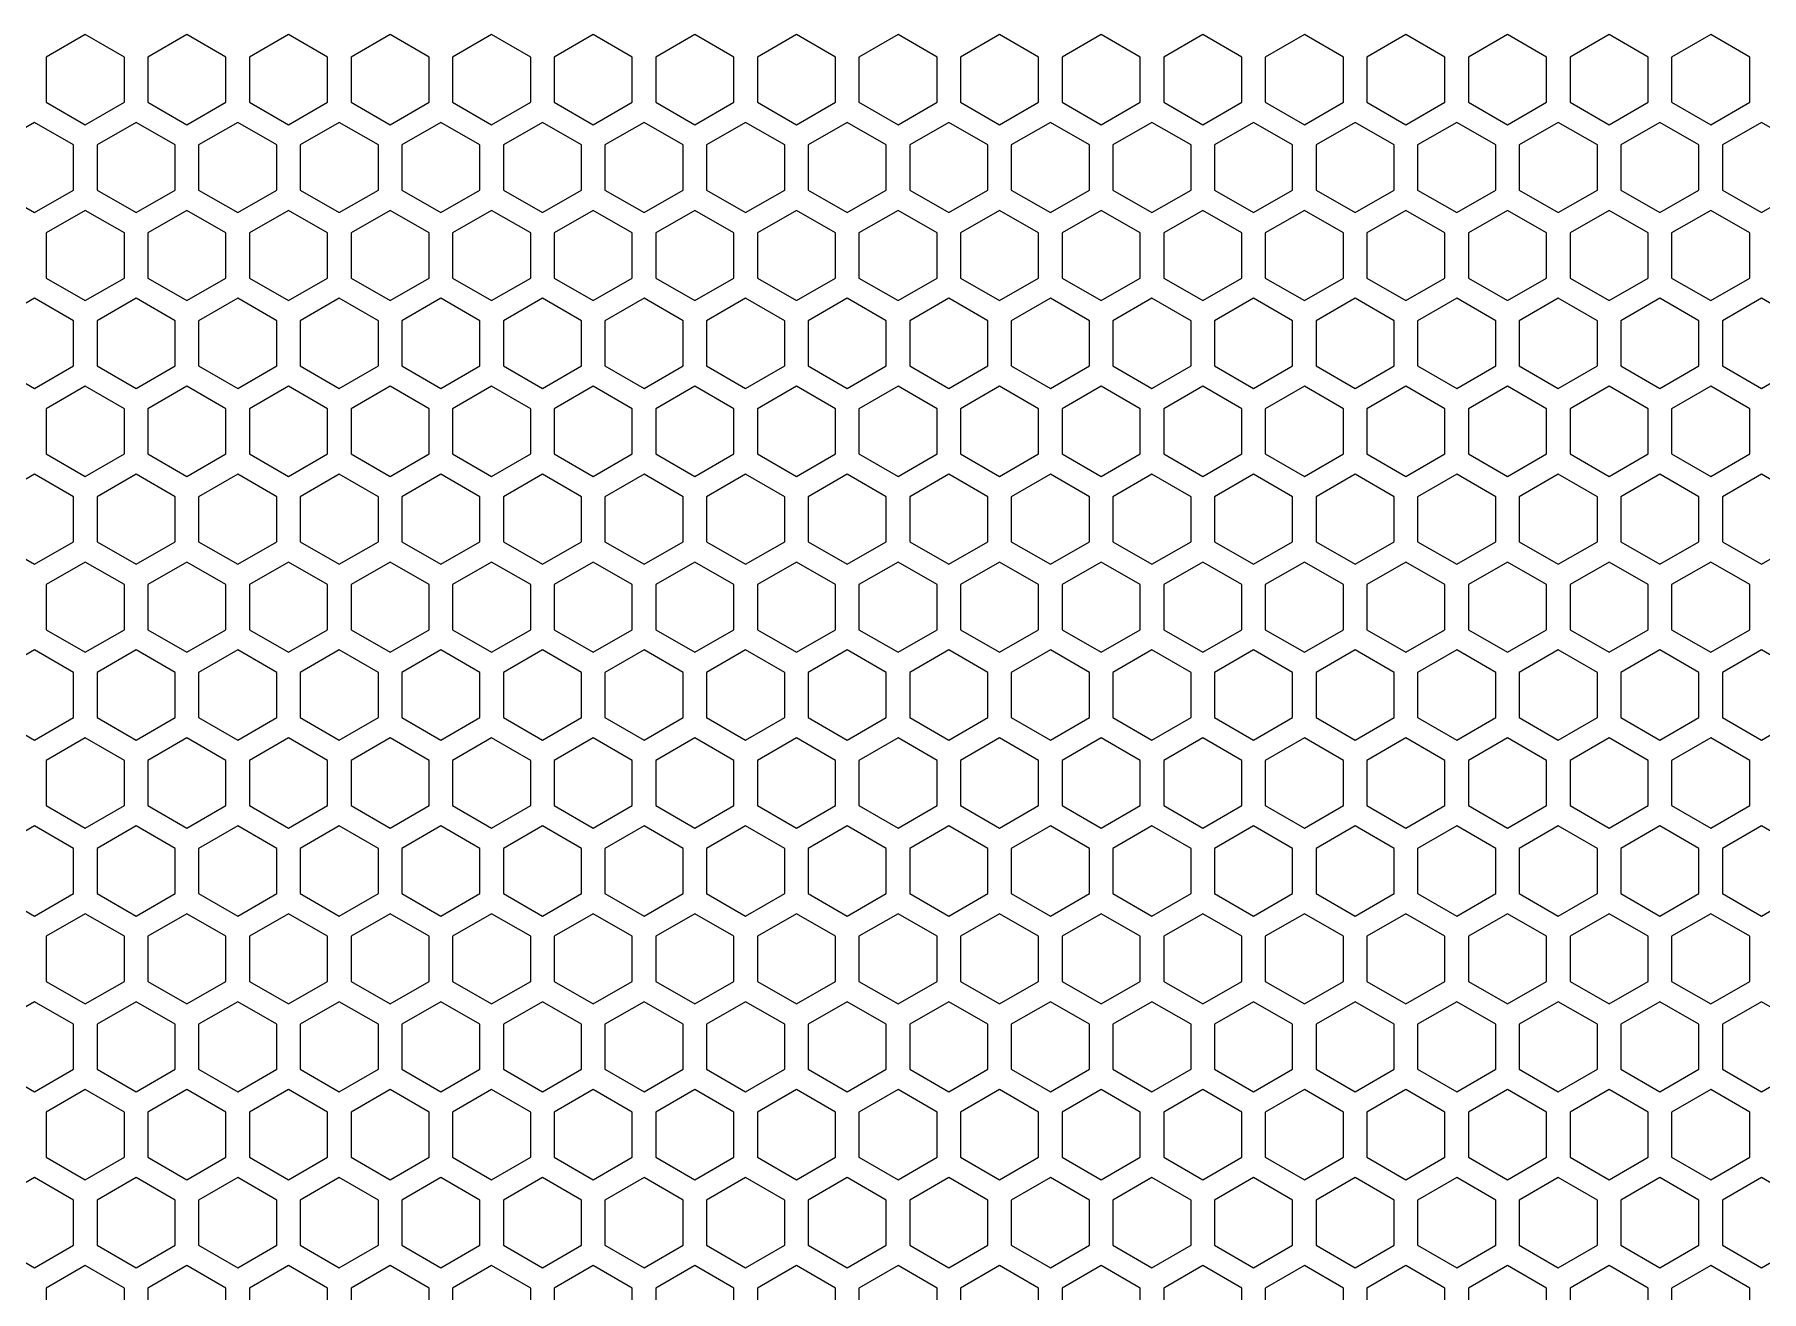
# Model space of a CAD drawing. Header units: millimetres. Extents: x 0 to 430, y 0 to 500.
# Drawn here: x 104.5 to 215, y 245.6 to 326.1 of the extents above; entities that cross this region are included whole.
import ezdxf

# ---------------------------------------------------------------- set-up
doc = ezdxf.new("R2010")
doc.units = ezdxf.units.MM
doc.layers.add('CUT', color=1, linetype='CONTINUOUS')

msp = doc.modelspace()

# ---------------------------------------------------------------- linework, layer by layer
at = {"layer": 'CUT'}
for points in [[(110.25, 324.6225), (107.75, 326.0659), (105.25, 324.6225), (105.25, 321.7358), (107.75, 320.2924), (110.25, 321.7358)], [(116.75, 324.6225), (114.25, 326.0659), (111.75, 324.6225), (111.75, 321.7358), (114.25, 320.2924), (116.75, 321.7358)], [(123.25, 324.6225), (120.75, 326.0659), (118.25, 324.6225), (118.25, 321.7358), (120.75, 320.2924), (123.25, 321.7358)], [(129.75, 324.6225), (127.25, 326.0659), (124.75, 324.6225), (124.75, 321.7358), (127.25, 320.2924), (129.75, 321.7358)], [(136.25, 324.6225), (133.75, 326.0659), (131.25, 324.6225), (131.25, 321.7358), (133.75, 320.2924), (136.25, 321.7358)], [(142.75, 324.6225), (140.25, 326.0659), (137.75, 324.6225), (137.75, 321.7358), (140.25, 320.2924), (142.75, 321.7358)], [(149.25, 324.6225), (146.75, 326.0659), (144.25, 324.6225), (144.25, 321.7358), (146.75, 320.2924), (149.25, 321.7358)], [(155.75, 324.6225), (153.25, 326.0659), (150.75, 324.6225), (150.75, 321.7358), (153.25, 320.2924), (155.75, 321.7358)], [(162.25, 324.6225), (159.75, 326.0659), (157.25, 324.6225), (157.25, 321.7358), (159.75, 320.2924), (162.25, 321.7358)], [(168.75, 324.6225), (166.25, 326.0659), (163.75, 324.6225), (163.75, 321.7358), (166.25, 320.2924), (168.75, 321.7358)], [(175.25, 324.6225), (172.75, 326.0659), (170.25, 324.6225), (170.25, 321.7358), (172.75, 320.2924), (175.25, 321.7358)], [(181.75, 324.6225), (179.25, 326.0659), (176.75, 324.6225), (176.75, 321.7358), (179.25, 320.2924), (181.75, 321.7358)], [(188.25, 324.6225), (185.75, 326.0659), (183.25, 324.6225), (183.25, 321.7358), (185.75, 320.2924), (188.25, 321.7358)], [(194.75, 324.6225), (192.25, 326.0659), (189.75, 324.6225), (189.75, 321.7358), (192.25, 320.2924), (194.75, 321.7358)], [(201.25, 324.6225), (198.75, 326.0659), (196.25, 324.6225), (196.25, 321.7358), (198.75, 320.2924), (201.25, 321.7358)], [(207.75, 324.6225), (205.25, 326.0659), (202.75, 324.6225), (202.75, 321.7358), (205.25, 320.2924), (207.75, 321.7358)], [(214.25, 324.6225), (211.75, 326.0659), (209.25, 324.6225), (209.25, 321.7358), (211.75, 320.2924), (214.25, 321.7358)], [(107, 318.9934), (104.5, 320.4367), (102, 318.9934), (102, 316.1066), (104.5, 314.6632), (107, 316.1066)], [(113.5, 318.9934), (111, 320.4367), (108.5, 318.9934), (108.5, 316.1066), (111, 314.6632), (113.5, 316.1066)], [(120, 318.9934), (117.5, 320.4367), (115, 318.9934), (115, 316.1066), (117.5, 314.6632), (120, 316.1066)], [(126.5, 318.9934), (124, 320.4367), (121.5, 318.9934), (121.5, 316.1066), (124, 314.6632), (126.5, 316.1066)], [(133, 318.9934), (130.5, 320.4367), (128, 318.9934), (128, 316.1066), (130.5, 314.6632), (133, 316.1066)], [(139.5, 318.9934), (137, 320.4367), (134.5, 318.9934), (134.5, 316.1066), (137, 314.6632), (139.5, 316.1066)], [(146, 318.9934), (143.5, 320.4367), (141, 318.9934), (141, 316.1066), (143.5, 314.6632), (146, 316.1066)], [(152.5, 318.9934), (150, 320.4367), (147.5, 318.9934), (147.5, 316.1066), (150, 314.6632), (152.5, 316.1066)], [(159, 318.9934), (156.5, 320.4367), (154, 318.9934), (154, 316.1066), (156.5, 314.6632), (159, 316.1066)], [(165.5, 318.9934), (163, 320.4367), (160.5, 318.9934), (160.5, 316.1066), (163, 314.6632), (165.5, 316.1066)], [(172, 318.9934), (169.5, 320.4367), (167, 318.9934), (167, 316.1066), (169.5, 314.6632), (172, 316.1066)], [(178.5, 318.9934), (176, 320.4367), (173.5, 318.9934), (173.5, 316.1066), (176, 314.6632), (178.5, 316.1066)], [(185, 318.9934), (182.5, 320.4367), (180, 318.9934), (180, 316.1066), (182.5, 314.6632), (185, 316.1066)], [(191.5, 318.9934), (189, 320.4367), (186.5, 318.9934), (186.5, 316.1066), (189, 314.6632), (191.5, 316.1066)], [(198, 318.9934), (195.5, 320.4367), (193, 318.9934), (193, 316.1066), (195.5, 314.6632), (198, 316.1066)], [(204.5, 318.9934), (202, 320.4367), (199.5, 318.9934), (199.5, 316.1066), (202, 314.6632), (204.5, 316.1066)], [(211, 318.9934), (208.5, 320.4367), (206, 318.9934), (206, 316.1066), (208.5, 314.6632), (211, 316.1066)], [(217.5, 318.9934), (215, 320.4367), (212.5, 318.9934), (212.5, 316.1066), (215, 314.6632), (217.5, 316.1066)], [(110.25, 313.3642), (107.75, 314.8076), (105.25, 313.3642), (105.25, 310.4774), (107.75, 309.0341), (110.25, 310.4774)], [(116.75, 313.3642), (114.25, 314.8076), (111.75, 313.3642), (111.75, 310.4774), (114.25, 309.0341), (116.75, 310.4774)], [(123.25, 313.3642), (120.75, 314.8076), (118.25, 313.3642), (118.25, 310.4774), (120.75, 309.0341), (123.25, 310.4774)], [(129.75, 313.3642), (127.25, 314.8076), (124.75, 313.3642), (124.75, 310.4774), (127.25, 309.0341), (129.75, 310.4774)], [(136.25, 313.3642), (133.75, 314.8076), (131.25, 313.3642), (131.25, 310.4774), (133.75, 309.0341), (136.25, 310.4774)], [(142.75, 313.3642), (140.25, 314.8076), (137.75, 313.3642), (137.75, 310.4774), (140.25, 309.0341), (142.75, 310.4774)], [(149.25, 313.3642), (146.75, 314.8076), (144.25, 313.3642), (144.25, 310.4774), (146.75, 309.0341), (149.25, 310.4774)], [(155.75, 313.3642), (153.25, 314.8076), (150.75, 313.3642), (150.75, 310.4774), (153.25, 309.0341), (155.75, 310.4774)], [(162.25, 313.3642), (159.75, 314.8076), (157.25, 313.3642), (157.25, 310.4774), (159.75, 309.0341), (162.25, 310.4774)], [(168.75, 313.3642), (166.25, 314.8076), (163.75, 313.3642), (163.75, 310.4774), (166.25, 309.0341), (168.75, 310.4774)], [(175.25, 313.3642), (172.75, 314.8076), (170.25, 313.3642), (170.25, 310.4774), (172.75, 309.0341), (175.25, 310.4774)], [(181.75, 313.3642), (179.25, 314.8076), (176.75, 313.3642), (176.75, 310.4774), (179.25, 309.0341), (181.75, 310.4774)], [(188.25, 313.3642), (185.75, 314.8076), (183.25, 313.3642), (183.25, 310.4774), (185.75, 309.0341), (188.25, 310.4774)], [(194.75, 313.3642), (192.25, 314.8076), (189.75, 313.3642), (189.75, 310.4774), (192.25, 309.0341), (194.75, 310.4774)], [(201.25, 313.3642), (198.75, 314.8076), (196.25, 313.3642), (196.25, 310.4774), (198.75, 309.0341), (201.25, 310.4774)], [(207.75, 313.3642), (205.25, 314.8076), (202.75, 313.3642), (202.75, 310.4774), (205.25, 309.0341), (207.75, 310.4774)], [(214.25, 313.3642), (211.75, 314.8076), (209.25, 313.3642), (209.25, 310.4774), (211.75, 309.0341), (214.25, 310.4774)], [(107, 307.735), (104.5, 309.1784), (102, 307.735), (102, 304.8483), (104.5, 303.4049), (107, 304.8483)], [(113.5, 307.735), (111, 309.1784), (108.5, 307.735), (108.5, 304.8483), (111, 303.4049), (113.5, 304.8483)], [(120, 307.735), (117.5, 309.1784), (115, 307.735), (115, 304.8483), (117.5, 303.4049), (120, 304.8483)], [(126.5, 307.735), (124, 309.1784), (121.5, 307.735), (121.5, 304.8483), (124, 303.4049), (126.5, 304.8483)], [(133, 307.735), (130.5, 309.1784), (128, 307.735), (128, 304.8483), (130.5, 303.4049), (133, 304.8483)], [(139.5, 307.735), (137, 309.1784), (134.5, 307.735), (134.5, 304.8483), (137, 303.4049), (139.5, 304.8483)], [(146, 307.735), (143.5, 309.1784), (141, 307.735), (141, 304.8483), (143.5, 303.4049), (146, 304.8483)], [(152.5, 307.735), (150, 309.1784), (147.5, 307.735), (147.5, 304.8483), (150, 303.4049), (152.5, 304.8483)], [(159, 307.735), (156.5, 309.1784), (154, 307.735), (154, 304.8483), (156.5, 303.4049), (159, 304.8483)], [(165.5, 307.735), (163, 309.1784), (160.5, 307.735), (160.5, 304.8483), (163, 303.4049), (165.5, 304.8483)], [(172, 307.735), (169.5, 309.1784), (167, 307.735), (167, 304.8483), (169.5, 303.4049), (172, 304.8483)], [(178.5, 307.735), (176, 309.1784), (173.5, 307.735), (173.5, 304.8483), (176, 303.4049), (178.5, 304.8483)], [(185, 307.735), (182.5, 309.1784), (180, 307.735), (180, 304.8483), (182.5, 303.4049), (185, 304.8483)], [(191.5, 307.735), (189, 309.1784), (186.5, 307.735), (186.5, 304.8483), (189, 303.4049), (191.5, 304.8483)], [(198, 307.735), (195.5, 309.1784), (193, 307.735), (193, 304.8483), (195.5, 303.4049), (198, 304.8483)], [(204.5, 307.735), (202, 309.1784), (199.5, 307.735), (199.5, 304.8483), (202, 303.4049), (204.5, 304.8483)], [(211, 307.735), (208.5, 309.1784), (206, 307.735), (206, 304.8483), (208.5, 303.4049), (211, 304.8483)], [(217.5, 307.735), (215, 309.1784), (212.5, 307.735), (212.5, 304.8483), (215, 303.4049), (217.5, 304.8483)], [(110.25, 302.1059), (107.75, 303.5492), (105.25, 302.1059), (105.25, 299.2191), (107.75, 297.7757), (110.25, 299.2191)], [(116.75, 302.1059), (114.25, 303.5492), (111.75, 302.1059), (111.75, 299.2191), (114.25, 297.7757), (116.75, 299.2191)], [(123.25, 302.1059), (120.75, 303.5492), (118.25, 302.1059), (118.25, 299.2191), (120.75, 297.7757), (123.25, 299.2191)], [(129.75, 302.1059), (127.25, 303.5492), (124.75, 302.1059), (124.75, 299.2191), (127.25, 297.7757), (129.75, 299.2191)], [(136.25, 302.1059), (133.75, 303.5492), (131.25, 302.1059), (131.25, 299.2191), (133.75, 297.7757), (136.25, 299.2191)], [(142.75, 302.1059), (140.25, 303.5492), (137.75, 302.1059), (137.75, 299.2191), (140.25, 297.7757), (142.75, 299.2191)], [(149.25, 302.1059), (146.75, 303.5492), (144.25, 302.1059), (144.25, 299.2191), (146.75, 297.7757), (149.25, 299.2191)], [(155.75, 302.1059), (153.25, 303.5492), (150.75, 302.1059), (150.75, 299.2191), (153.25, 297.7757), (155.75, 299.2191)], [(162.25, 302.1059), (159.75, 303.5492), (157.25, 302.1059), (157.25, 299.2191), (159.75, 297.7757), (162.25, 299.2191)], [(168.75, 302.1059), (166.25, 303.5492), (163.75, 302.1059), (163.75, 299.2191), (166.25, 297.7757), (168.75, 299.2191)], [(175.25, 302.1059), (172.75, 303.5492), (170.25, 302.1059), (170.25, 299.2191), (172.75, 297.7757), (175.25, 299.2191)], [(181.75, 302.1059), (179.25, 303.5492), (176.75, 302.1059), (176.75, 299.2191), (179.25, 297.7757), (181.75, 299.2191)], [(188.25, 302.1059), (185.75, 303.5492), (183.25, 302.1059), (183.25, 299.2191), (185.75, 297.7757), (188.25, 299.2191)], [(194.75, 302.1059), (192.25, 303.5492), (189.75, 302.1059), (189.75, 299.2191), (192.25, 297.7757), (194.75, 299.2191)], [(201.25, 302.1059), (198.75, 303.5492), (196.25, 302.1059), (196.25, 299.2191), (198.75, 297.7757), (201.25, 299.2191)], [(207.75, 302.1059), (205.25, 303.5492), (202.75, 302.1059), (202.75, 299.2191), (205.25, 297.7757), (207.75, 299.2191)], [(214.25, 302.1059), (211.75, 303.5492), (209.25, 302.1059), (209.25, 299.2191), (211.75, 297.7757), (214.25, 299.2191)], [(107, 296.4767), (104.5, 297.9201), (102, 296.4767), (102, 293.5899), (104.5, 292.1466), (107, 293.5899)], [(113.5, 296.4767), (111, 297.9201), (108.5, 296.4767), (108.5, 293.5899), (111, 292.1466), (113.5, 293.5899)], [(120, 296.4767), (117.5, 297.9201), (115, 296.4767), (115, 293.5899), (117.5, 292.1466), (120, 293.5899)], [(126.5, 296.4767), (124, 297.9201), (121.5, 296.4767), (121.5, 293.5899), (124, 292.1466), (126.5, 293.5899)], [(133, 296.4767), (130.5, 297.9201), (128, 296.4767), (128, 293.5899), (130.5, 292.1466), (133, 293.5899)], [(139.5, 296.4767), (137, 297.9201), (134.5, 296.4767), (134.5, 293.5899), (137, 292.1466), (139.5, 293.5899)], [(146, 296.4767), (143.5, 297.9201), (141, 296.4767), (141, 293.5899), (143.5, 292.1466), (146, 293.5899)], [(152.5, 296.4767), (150, 297.9201), (147.5, 296.4767), (147.5, 293.5899), (150, 292.1466), (152.5, 293.5899)], [(159, 296.4767), (156.5, 297.9201), (154, 296.4767), (154, 293.5899), (156.5, 292.1466), (159, 293.5899)], [(165.5, 296.4767), (163, 297.9201), (160.5, 296.4767), (160.5, 293.5899), (163, 292.1466), (165.5, 293.5899)], [(172, 296.4767), (169.5, 297.9201), (167, 296.4767), (167, 293.5899), (169.5, 292.1466), (172, 293.5899)], [(178.5, 296.4767), (176, 297.9201), (173.5, 296.4767), (173.5, 293.5899), (176, 292.1466), (178.5, 293.5899)], [(185, 296.4767), (182.5, 297.9201), (180, 296.4767), (180, 293.5899), (182.5, 292.1466), (185, 293.5899)], [(191.5, 296.4767), (189, 297.9201), (186.5, 296.4767), (186.5, 293.5899), (189, 292.1466), (191.5, 293.5899)], [(198, 296.4767), (195.5, 297.9201), (193, 296.4767), (193, 293.5899), (195.5, 292.1466), (198, 293.5899)], [(204.5, 296.4767), (202, 297.9201), (199.5, 296.4767), (199.5, 293.5899), (202, 292.1466), (204.5, 293.5899)], [(211, 296.4767), (208.5, 297.9201), (206, 296.4767), (206, 293.5899), (208.5, 292.1466), (211, 293.5899)], [(217.5, 296.4767), (215, 297.9201), (212.5, 296.4767), (212.5, 293.5899), (215, 292.1466), (217.5, 293.5899)], [(110.25, 290.8475), (107.75, 292.2909), (105.25, 290.8475), (105.25, 287.9608), (107.75, 286.5174), (110.25, 287.9608)], [(116.75, 290.8475), (114.25, 292.2909), (111.75, 290.8475), (111.75, 287.9608), (114.25, 286.5174), (116.75, 287.9608)], [(123.25, 290.8475), (120.75, 292.2909), (118.25, 290.8475), (118.25, 287.9608), (120.75, 286.5174), (123.25, 287.9608)], [(129.75, 290.8475), (127.25, 292.2909), (124.75, 290.8475), (124.75, 287.9608), (127.25, 286.5174), (129.75, 287.9608)], [(136.25, 290.8475), (133.75, 292.2909), (131.25, 290.8475), (131.25, 287.9608), (133.75, 286.5174), (136.25, 287.9608)], [(142.75, 290.8475), (140.25, 292.2909), (137.75, 290.8475), (137.75, 287.9608), (140.25, 286.5174), (142.75, 287.9608)], [(149.25, 290.8475), (146.75, 292.2909), (144.25, 290.8475), (144.25, 287.9608), (146.75, 286.5174), (149.25, 287.9608)], [(155.75, 290.8475), (153.25, 292.2909), (150.75, 290.8475), (150.75, 287.9608), (153.25, 286.5174), (155.75, 287.9608)], [(162.25, 290.8475), (159.75, 292.2909), (157.25, 290.8475), (157.25, 287.9608), (159.75, 286.5174), (162.25, 287.9608)], [(168.75, 290.8475), (166.25, 292.2909), (163.75, 290.8475), (163.75, 287.9608), (166.25, 286.5174), (168.75, 287.9608)], [(175.25, 290.8475), (172.75, 292.2909), (170.25, 290.8475), (170.25, 287.9608), (172.75, 286.5174), (175.25, 287.9608)], [(181.75, 290.8475), (179.25, 292.2909), (176.75, 290.8475), (176.75, 287.9608), (179.25, 286.5174), (181.75, 287.9608)], [(188.25, 290.8475), (185.75, 292.2909), (183.25, 290.8475), (183.25, 287.9608), (185.75, 286.5174), (188.25, 287.9608)], [(194.75, 290.8475), (192.25, 292.2909), (189.75, 290.8475), (189.75, 287.9608), (192.25, 286.5174), (194.75, 287.9608)], [(201.25, 290.8475), (198.75, 292.2909), (196.25, 290.8475), (196.25, 287.9608), (198.75, 286.5174), (201.25, 287.9608)], [(207.75, 290.8475), (205.25, 292.2909), (202.75, 290.8475), (202.75, 287.9608), (205.25, 286.5174), (207.75, 287.9608)], [(214.25, 290.8475), (211.75, 292.2909), (209.25, 290.8475), (209.25, 287.9608), (211.75, 286.5174), (214.25, 287.9608)], [(107, 285.2184), (104.5, 286.6617), (102, 285.2184), (102, 282.3316), (104.5, 280.8882), (107, 282.3316)], [(113.5, 285.2184), (111, 286.6617), (108.5, 285.2184), (108.5, 282.3316), (111, 280.8882), (113.5, 282.3316)], [(120, 285.2184), (117.5, 286.6617), (115, 285.2184), (115, 282.3316), (117.5, 280.8882), (120, 282.3316)], [(126.5, 285.2184), (124, 286.6617), (121.5, 285.2184), (121.5, 282.3316), (124, 280.8882), (126.5, 282.3316)], [(133, 285.2184), (130.5, 286.6617), (128, 285.2184), (128, 282.3316), (130.5, 280.8882), (133, 282.3316)], [(139.5, 285.2184), (137, 286.6617), (134.5, 285.2184), (134.5, 282.3316), (137, 280.8882), (139.5, 282.3316)], [(146, 285.2184), (143.5, 286.6617), (141, 285.2184), (141, 282.3316), (143.5, 280.8882), (146, 282.3316)], [(152.5, 285.2184), (150, 286.6617), (147.5, 285.2184), (147.5, 282.3316), (150, 280.8882), (152.5, 282.3316)], [(159, 285.2184), (156.5, 286.6617), (154, 285.2184), (154, 282.3316), (156.5, 280.8882), (159, 282.3316)], [(165.5, 285.2184), (163, 286.6617), (160.5, 285.2184), (160.5, 282.3316), (163, 280.8882), (165.5, 282.3316)], [(172, 285.2184), (169.5, 286.6617), (167, 285.2184), (167, 282.3316), (169.5, 280.8882), (172, 282.3316)], [(178.5, 285.2184), (176, 286.6617), (173.5, 285.2184), (173.5, 282.3316), (176, 280.8882), (178.5, 282.3316)], [(185, 285.2184), (182.5, 286.6617), (180, 285.2184), (180, 282.3316), (182.5, 280.8882), (185, 282.3316)], [(191.5, 285.2184), (189, 286.6617), (186.5, 285.2184), (186.5, 282.3316), (189, 280.8882), (191.5, 282.3316)], [(198, 285.2184), (195.5, 286.6617), (193, 285.2184), (193, 282.3316), (195.5, 280.8882), (198, 282.3316)], [(204.5, 285.2184), (202, 286.6617), (199.5, 285.2184), (199.5, 282.3316), (202, 280.8882), (204.5, 282.3316)], [(211, 285.2184), (208.5, 286.6617), (206, 285.2184), (206, 282.3316), (208.5, 280.8882), (211, 282.3316)], [(217.5, 285.2184), (215, 286.6617), (212.5, 285.2184), (212.5, 282.3316), (215, 280.8882), (217.5, 282.3316)], [(110.25, 279.5892), (107.75, 281.0326), (105.25, 279.5892), (105.25, 276.7024), (107.75, 275.2591), (110.25, 276.7024)], [(116.75, 279.5892), (114.25, 281.0326), (111.75, 279.5892), (111.75, 276.7024), (114.25, 275.2591), (116.75, 276.7024)], [(123.25, 279.5892), (120.75, 281.0326), (118.25, 279.5892), (118.25, 276.7024), (120.75, 275.2591), (123.25, 276.7024)], [(129.75, 279.5892), (127.25, 281.0326), (124.75, 279.5892), (124.75, 276.7024), (127.25, 275.2591), (129.75, 276.7024)], [(136.25, 279.5892), (133.75, 281.0326), (131.25, 279.5892), (131.25, 276.7024), (133.75, 275.2591), (136.25, 276.7024)], [(142.75, 279.5892), (140.25, 281.0326), (137.75, 279.5892), (137.75, 276.7024), (140.25, 275.2591), (142.75, 276.7024)], [(149.25, 279.5892), (146.75, 281.0326), (144.25, 279.5892), (144.25, 276.7024), (146.75, 275.2591), (149.25, 276.7024)], [(155.75, 279.5892), (153.25, 281.0326), (150.75, 279.5892), (150.75, 276.7024), (153.25, 275.2591), (155.75, 276.7024)], [(162.25, 279.5892), (159.75, 281.0326), (157.25, 279.5892), (157.25, 276.7024), (159.75, 275.2591), (162.25, 276.7024)], [(168.75, 279.5892), (166.25, 281.0326), (163.75, 279.5892), (163.75, 276.7024), (166.25, 275.2591), (168.75, 276.7024)], [(175.25, 279.5892), (172.75, 281.0326), (170.25, 279.5892), (170.25, 276.7024), (172.75, 275.2591), (175.25, 276.7024)], [(181.75, 279.5892), (179.25, 281.0326), (176.75, 279.5892), (176.75, 276.7024), (179.25, 275.2591), (181.75, 276.7024)], [(188.25, 279.5892), (185.75, 281.0326), (183.25, 279.5892), (183.25, 276.7024), (185.75, 275.2591), (188.25, 276.7024)], [(194.75, 279.5892), (192.25, 281.0326), (189.75, 279.5892), (189.75, 276.7024), (192.25, 275.2591), (194.75, 276.7024)], [(201.25, 279.5892), (198.75, 281.0326), (196.25, 279.5892), (196.25, 276.7024), (198.75, 275.2591), (201.25, 276.7024)], [(207.75, 279.5892), (205.25, 281.0326), (202.75, 279.5892), (202.75, 276.7024), (205.25, 275.2591), (207.75, 276.7024)], [(214.25, 279.5892), (211.75, 281.0326), (209.25, 279.5892), (209.25, 276.7024), (211.75, 275.2591), (214.25, 276.7024)], [(107, 273.96), (104.5, 275.4034), (102, 273.96), (102, 271.0733), (104.5, 269.6299), (107, 271.0733)], [(113.5, 273.96), (111, 275.4034), (108.5, 273.96), (108.5, 271.0733), (111, 269.6299), (113.5, 271.0733)], [(120, 273.96), (117.5, 275.4034), (115, 273.96), (115, 271.0733), (117.5, 269.6299), (120, 271.0733)], [(126.5, 273.96), (124, 275.4034), (121.5, 273.96), (121.5, 271.0733), (124, 269.6299), (126.5, 271.0733)], [(133, 273.96), (130.5, 275.4034), (128, 273.96), (128, 271.0733), (130.5, 269.6299), (133, 271.0733)], [(139.5, 273.96), (137, 275.4034), (134.5, 273.96), (134.5, 271.0733), (137, 269.6299), (139.5, 271.0733)], [(146, 273.96), (143.5, 275.4034), (141, 273.96), (141, 271.0733), (143.5, 269.6299), (146, 271.0733)], [(152.5, 273.96), (150, 275.4034), (147.5, 273.96), (147.5, 271.0733), (150, 269.6299), (152.5, 271.0733)], [(159, 273.96), (156.5, 275.4034), (154, 273.96), (154, 271.0733), (156.5, 269.6299), (159, 271.0733)], [(165.5, 273.96), (163, 275.4034), (160.5, 273.96), (160.5, 271.0733), (163, 269.6299), (165.5, 271.0733)], [(172, 273.96), (169.5, 275.4034), (167, 273.96), (167, 271.0733), (169.5, 269.6299), (172, 271.0733)], [(178.5, 273.96), (176, 275.4034), (173.5, 273.96), (173.5, 271.0733), (176, 269.6299), (178.5, 271.0733)], [(185, 273.96), (182.5, 275.4034), (180, 273.96), (180, 271.0733), (182.5, 269.6299), (185, 271.0733)], [(191.5, 273.96), (189, 275.4034), (186.5, 273.96), (186.5, 271.0733), (189, 269.6299), (191.5, 271.0733)], [(198, 273.96), (195.5, 275.4034), (193, 273.96), (193, 271.0733), (195.5, 269.6299), (198, 271.0733)], [(204.5, 273.96), (202, 275.4034), (199.5, 273.96), (199.5, 271.0733), (202, 269.6299), (204.5, 271.0733)], [(211, 273.96), (208.5, 275.4034), (206, 273.96), (206, 271.0733), (208.5, 269.6299), (211, 271.0733)], [(217.5, 273.96), (215, 275.4034), (212.5, 273.96), (212.5, 271.0733), (215, 269.6299), (217.5, 271.0733)], [(110.25, 268.3309), (107.75, 269.7742), (105.25, 268.3309), (105.25, 265.4441), (107.75, 264.0007), (110.25, 265.4441)], [(116.75, 268.3309), (114.25, 269.7742), (111.75, 268.3309), (111.75, 265.4441), (114.25, 264.0007), (116.75, 265.4441)], [(123.25, 268.3309), (120.75, 269.7742), (118.25, 268.3309), (118.25, 265.4441), (120.75, 264.0007), (123.25, 265.4441)], [(129.75, 268.3309), (127.25, 269.7742), (124.75, 268.3309), (124.75, 265.4441), (127.25, 264.0007), (129.75, 265.4441)], [(136.25, 268.3309), (133.75, 269.7742), (131.25, 268.3309), (131.25, 265.4441), (133.75, 264.0007), (136.25, 265.4441)], [(142.75, 268.3309), (140.25, 269.7742), (137.75, 268.3309), (137.75, 265.4441), (140.25, 264.0007), (142.75, 265.4441)], [(149.25, 268.3309), (146.75, 269.7742), (144.25, 268.3309), (144.25, 265.4441), (146.75, 264.0007), (149.25, 265.4441)], [(155.75, 268.3309), (153.25, 269.7742), (150.75, 268.3309), (150.75, 265.4441), (153.25, 264.0007), (155.75, 265.4441)], [(162.25, 268.3309), (159.75, 269.7742), (157.25, 268.3309), (157.25, 265.4441), (159.75, 264.0007), (162.25, 265.4441)], [(168.75, 268.3309), (166.25, 269.7742), (163.75, 268.3309), (163.75, 265.4441), (166.25, 264.0007), (168.75, 265.4441)], [(175.25, 268.3309), (172.75, 269.7742), (170.25, 268.3309), (170.25, 265.4441), (172.75, 264.0007), (175.25, 265.4441)], [(181.75, 268.3309), (179.25, 269.7742), (176.75, 268.3309), (176.75, 265.4441), (179.25, 264.0007), (181.75, 265.4441)], [(188.25, 268.3309), (185.75, 269.7742), (183.25, 268.3309), (183.25, 265.4441), (185.75, 264.0007), (188.25, 265.4441)], [(194.75, 268.3309), (192.25, 269.7742), (189.75, 268.3309), (189.75, 265.4441), (192.25, 264.0007), (194.75, 265.4441)], [(201.25, 268.3309), (198.75, 269.7742), (196.25, 268.3309), (196.25, 265.4441), (198.75, 264.0007), (201.25, 265.4441)], [(207.75, 268.3309), (205.25, 269.7742), (202.75, 268.3309), (202.75, 265.4441), (205.25, 264.0007), (207.75, 265.4441)], [(214.25, 268.3309), (211.75, 269.7742), (209.25, 268.3309), (209.25, 265.4441), (211.75, 264.0007), (214.25, 265.4441)], [(107, 262.7017), (104.5, 264.1451), (102, 262.7017), (102, 259.815), (104.5, 258.3716), (107, 259.815)], [(113.5, 262.7017), (111, 264.1451), (108.5, 262.7017), (108.5, 259.815), (111, 258.3716), (113.5, 259.815)], [(120, 262.7017), (117.5, 264.1451), (115, 262.7017), (115, 259.815), (117.5, 258.3716), (120, 259.815)], [(126.5, 262.7017), (124, 264.1451), (121.5, 262.7017), (121.5, 259.815), (124, 258.3716), (126.5, 259.815)], [(133, 262.7017), (130.5, 264.1451), (128, 262.7017), (128, 259.815), (130.5, 258.3716), (133, 259.815)], [(139.5, 262.7017), (137, 264.1451), (134.5, 262.7017), (134.5, 259.815), (137, 258.3716), (139.5, 259.815)], [(146, 262.7017), (143.5, 264.1451), (141, 262.7017), (141, 259.815), (143.5, 258.3716), (146, 259.815)], [(152.5, 262.7017), (150, 264.1451), (147.5, 262.7017), (147.5, 259.815), (150, 258.3716), (152.5, 259.815)], [(159, 262.7017), (156.5, 264.1451), (154, 262.7017), (154, 259.815), (156.5, 258.3716), (159, 259.815)], [(165.5, 262.7017), (163, 264.1451), (160.5, 262.7017), (160.5, 259.815), (163, 258.3716), (165.5, 259.815)], [(172, 262.7017), (169.5, 264.1451), (167, 262.7017), (167, 259.815), (169.5, 258.3716), (172, 259.815)], [(178.5, 262.7017), (176, 264.1451), (173.5, 262.7017), (173.5, 259.815), (176, 258.3716), (178.5, 259.815)], [(185, 262.7017), (182.5, 264.1451), (180, 262.7017), (180, 259.815), (182.5, 258.3716), (185, 259.815)], [(191.5, 262.7017), (189, 264.1451), (186.5, 262.7017), (186.5, 259.815), (189, 258.3716), (191.5, 259.815)], [(198, 262.7017), (195.5, 264.1451), (193, 262.7017), (193, 259.815), (195.5, 258.3716), (198, 259.815)], [(204.5, 262.7017), (202, 264.1451), (199.5, 262.7017), (199.5, 259.815), (202, 258.3716), (204.5, 259.815)], [(211, 262.7017), (208.5, 264.1451), (206, 262.7017), (206, 259.815), (208.5, 258.3716), (211, 259.815)], [(217.5, 262.7017), (215, 264.1451), (212.5, 262.7017), (212.5, 259.815), (215, 258.3716), (217.5, 259.815)], [(110.25, 257.0725), (107.75, 258.5159), (105.25, 257.0725), (105.25, 254.1858), (107.75, 252.7424), (110.25, 254.1858)], [(116.75, 257.0725), (114.25, 258.5159), (111.75, 257.0725), (111.75, 254.1858), (114.25, 252.7424), (116.75, 254.1858)], [(123.25, 257.0725), (120.75, 258.5159), (118.25, 257.0725), (118.25, 254.1858), (120.75, 252.7424), (123.25, 254.1858)], [(129.75, 257.0725), (127.25, 258.5159), (124.75, 257.0725), (124.75, 254.1858), (127.25, 252.7424), (129.75, 254.1858)], [(136.25, 257.0725), (133.75, 258.5159), (131.25, 257.0725), (131.25, 254.1858), (133.75, 252.7424), (136.25, 254.1858)], [(142.75, 257.0725), (140.25, 258.5159), (137.75, 257.0725), (137.75, 254.1858), (140.25, 252.7424), (142.75, 254.1858)], [(149.25, 257.0725), (146.75, 258.5159), (144.25, 257.0725), (144.25, 254.1858), (146.75, 252.7424), (149.25, 254.1858)], [(155.75, 257.0725), (153.25, 258.5159), (150.75, 257.0725), (150.75, 254.1858), (153.25, 252.7424), (155.75, 254.1858)], [(162.25, 257.0725), (159.75, 258.5159), (157.25, 257.0725), (157.25, 254.1858), (159.75, 252.7424), (162.25, 254.1858)], [(168.75, 257.0725), (166.25, 258.5159), (163.75, 257.0725), (163.75, 254.1858), (166.25, 252.7424), (168.75, 254.1858)], [(175.25, 257.0725), (172.75, 258.5159), (170.25, 257.0725), (170.25, 254.1858), (172.75, 252.7424), (175.25, 254.1858)], [(181.75, 257.0725), (179.25, 258.5159), (176.75, 257.0725), (176.75, 254.1858), (179.25, 252.7424), (181.75, 254.1858)], [(188.25, 257.0725), (185.75, 258.5159), (183.25, 257.0725), (183.25, 254.1858), (185.75, 252.7424), (188.25, 254.1858)], [(194.75, 257.0725), (192.25, 258.5159), (189.75, 257.0725), (189.75, 254.1858), (192.25, 252.7424), (194.75, 254.1858)], [(201.25, 257.0725), (198.75, 258.5159), (196.25, 257.0725), (196.25, 254.1858), (198.75, 252.7424), (201.25, 254.1858)], [(207.75, 257.0725), (205.25, 258.5159), (202.75, 257.0725), (202.75, 254.1858), (205.25, 252.7424), (207.75, 254.1858)], [(214.25, 257.0725), (211.75, 258.5159), (209.25, 257.0725), (209.25, 254.1858), (211.75, 252.7424), (214.25, 254.1858)], [(107, 251.4434), (104.5, 252.8868), (102, 251.4434), (102, 248.5566), (104.5, 247.1132), (107, 248.5566)], [(113.5, 251.4434), (111, 252.8868), (108.5, 251.4434), (108.5, 248.5566), (111, 247.1132), (113.5, 248.5566)], [(120, 251.4434), (117.5, 252.8868), (115, 251.4434), (115, 248.5566), (117.5, 247.1132), (120, 248.5566)], [(126.5, 251.4434), (124, 252.8868), (121.5, 251.4434), (121.5, 248.5566), (124, 247.1132), (126.5, 248.5566)], [(133, 251.4434), (130.5, 252.8868), (128, 251.4434), (128, 248.5566), (130.5, 247.1132), (133, 248.5566)], [(139.5, 251.4434), (137, 252.8868), (134.5, 251.4434), (134.5, 248.5566), (137, 247.1132), (139.5, 248.5566)], [(146, 251.4434), (143.5, 252.8868), (141, 251.4434), (141, 248.5566), (143.5, 247.1132), (146, 248.5566)], [(152.5, 251.4434), (150, 252.8868), (147.5, 251.4434), (147.5, 248.5566), (150, 247.1132), (152.5, 248.5566)], [(159, 251.4434), (156.5, 252.8868), (154, 251.4434), (154, 248.5566), (156.5, 247.1132), (159, 248.5566)], [(165.5, 251.4434), (163, 252.8868), (160.5, 251.4434), (160.5, 248.5566), (163, 247.1132), (165.5, 248.5566)], [(172, 251.4434), (169.5, 252.8868), (167, 251.4434), (167, 248.5566), (169.5, 247.1132), (172, 248.5566)], [(178.5, 251.4434), (176, 252.8868), (173.5, 251.4434), (173.5, 248.5566), (176, 247.1132), (178.5, 248.5566)], [(185, 251.4434), (182.5, 252.8868), (180, 251.4434), (180, 248.5566), (182.5, 247.1132), (185, 248.5566)], [(191.5, 251.4434), (189, 252.8868), (186.5, 251.4434), (186.5, 248.5566), (189, 247.1132), (191.5, 248.5566)], [(198, 251.4434), (195.5, 252.8868), (193, 251.4434), (193, 248.5566), (195.5, 247.1132), (198, 248.5566)], [(204.5, 251.4434), (202, 252.8868), (199.5, 251.4434), (199.5, 248.5566), (202, 247.1132), (204.5, 248.5566)], [(211, 251.4434), (208.5, 252.8868), (206, 251.4434), (206, 248.5566), (208.5, 247.1132), (211, 248.5566)], [(217.5, 251.4434), (215, 252.8868), (212.5, 251.4434), (212.5, 248.5566), (215, 247.1132), (217.5, 248.5566)], [(110.25, 245.8142), (107.75, 247.2576), (105.25, 245.8142), (105.25, 242.9275), (107.75, 241.4841), (110.25, 242.9275)], [(116.75, 245.8142), (114.25, 247.2576), (111.75, 245.8142), (111.75, 242.9275), (114.25, 241.4841), (116.75, 242.9275)], [(123.25, 245.8142), (120.75, 247.2576), (118.25, 245.8142), (118.25, 242.9275), (120.75, 241.4841), (123.25, 242.9275)], [(129.75, 245.8142), (127.25, 247.2576), (124.75, 245.8142), (124.75, 242.9275), (127.25, 241.4841), (129.75, 242.9275)], [(136.25, 245.8142), (133.75, 247.2576), (131.25, 245.8142), (131.25, 242.9275), (133.75, 241.4841), (136.25, 242.9275)], [(142.75, 245.8142), (140.25, 247.2576), (137.75, 245.8142), (137.75, 242.9275), (140.25, 241.4841), (142.75, 242.9275)], [(149.25, 245.8142), (146.75, 247.2576), (144.25, 245.8142), (144.25, 242.9275), (146.75, 241.4841), (149.25, 242.9275)], [(155.75, 245.8142), (153.25, 247.2576), (150.75, 245.8142), (150.75, 242.9275), (153.25, 241.4841), (155.75, 242.9275)], [(162.25, 245.8142), (159.75, 247.2576), (157.25, 245.8142), (157.25, 242.9275), (159.75, 241.4841), (162.25, 242.9275)], [(168.75, 245.8142), (166.25, 247.2576), (163.75, 245.8142), (163.75, 242.9275), (166.25, 241.4841), (168.75, 242.9275)], [(175.25, 245.8142), (172.75, 247.2576), (170.25, 245.8142), (170.25, 242.9275), (172.75, 241.4841), (175.25, 242.9275)], [(181.75, 245.8142), (179.25, 247.2576), (176.75, 245.8142), (176.75, 242.9275), (179.25, 241.4841), (181.75, 242.9275)], [(188.25, 245.8142), (185.75, 247.2576), (183.25, 245.8142), (183.25, 242.9275), (185.75, 241.4841), (188.25, 242.9275)], [(194.75, 245.8142), (192.25, 247.2576), (189.75, 245.8142), (189.75, 242.9275), (192.25, 241.4841), (194.75, 242.9275)], [(201.25, 245.8142), (198.75, 247.2576), (196.25, 245.8142), (196.25, 242.9275), (198.75, 241.4841), (201.25, 242.9275)], [(207.75, 245.8142), (205.25, 247.2576), (202.75, 245.8142), (202.75, 242.9275), (205.25, 241.4841), (207.75, 242.9275)], [(214.25, 245.8142), (211.75, 247.2576), (209.25, 245.8142), (209.25, 242.9275), (211.75, 241.4841), (214.25, 242.9275)]]:
    msp.add_lwpolyline(points, close=True, dxfattribs=at)

doc.saveas('drawing.dxf')
